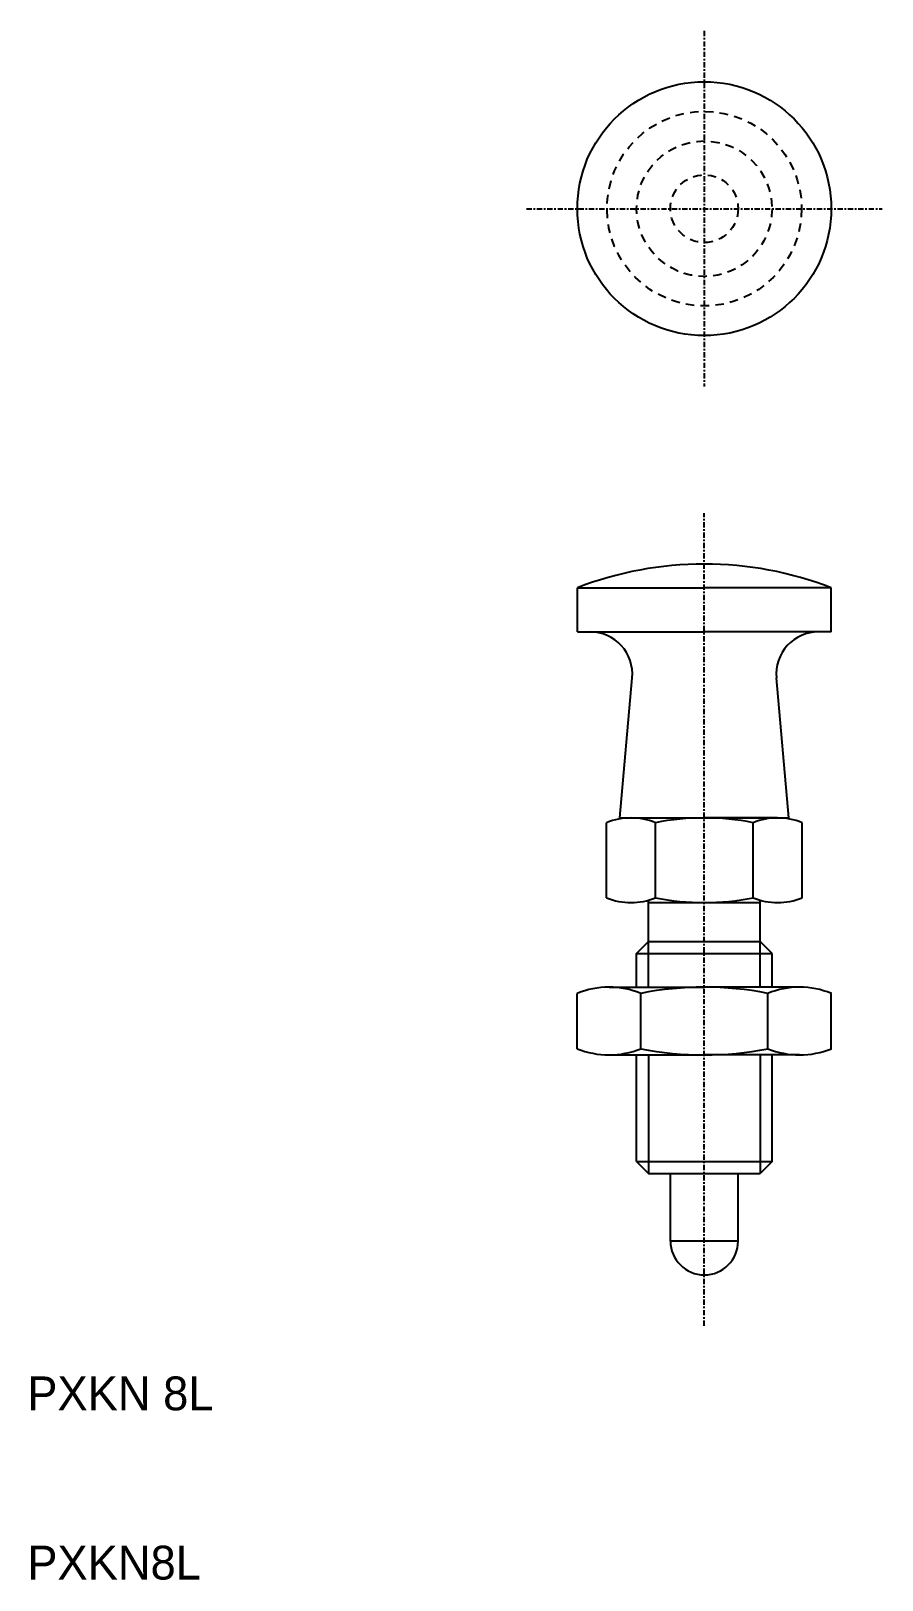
# Model space of a CAD drawing. Extents: x 81.1 to 131.4, y 130.9 to 222.4.
import ezdxf

# ---------------------------------------------------------------- set-up
doc = ezdxf.new("R2010")
doc.units = 0
doc.header["$LTSCALE"] = 0.25
doc.linetypes.add('CENTER', pattern=[2, 1.25, -0.25, 0.25, -0.25])
doc.linetypes.add('DASHED', pattern=[3.5, 2, -1.5])
doc.layers.get('0').update_dxf_attribs({"linetype": 'CONTINUOUS'})
doc.layers.add('CENTER', color=1, linetype='CENTER')

msp = doc.modelspace()

# ---------------------------------------------------------------- linework, layer by layer
at = {"color": 7, "linetype": 'CONTINUOUS'}
for p, q in [((113.39, 189.488), (120.89, 189.488)), ((113.39, 186.888), (113.39, 189.488)), ((128.39, 189.488), (120.89, 189.488)), ((128.39, 186.888), (128.39, 189.488)), ((113.39, 186.888), (114.14, 186.888)), ((114.14, 186.888), (120.89, 186.888)), ((127.64, 186.888), (120.89, 186.888)), ((128.39, 186.888), (127.64, 186.888)), ((115.89, 175.888), (116.63, 184.165)), ((125.89, 175.888), (125.15, 184.165)), ((115.89, 175.888), (125.89, 175.888)), ((116.56, 175.888), (120.89, 175.888)), ((125.22, 175.888), (120.89, 175.888)), ((115.116, 171.168), (115.116, 175.607)), ((118.003, 171.168), (118.003, 175.607)), ((123.777, 171.168), (123.777, 175.607)), ((126.663, 171.168), (126.663, 175.607)), ((117.59, 168.588), (117.59, 171.028)), ((117.59, 170.888), (120.89, 170.888)), ((120.89, 170.888), (124.19, 170.888)), ((124.19, 168.588), (124.19, 171.028)), ((116.89, 167.888), (117.59, 168.588)), ((117.59, 168.588), (124.19, 168.588)), ((124.89, 167.888), (124.19, 168.588)), ((116.89, 165.888), (116.89, 167.888)), ((116.89, 167.888), (124.89, 167.888)), ((124.89, 165.888), (124.89, 167.888)), ((115.261, 165.888), (120.89, 165.888)), ((126.519, 165.888), (120.89, 165.888)), ((113.384, 162.252), (113.384, 165.523)), ((117.137, 162.252), (117.137, 165.523)), ((124.643, 162.252), (124.643, 165.523)), ((128.395, 162.252), (128.395, 165.523)), ((115.261, 161.888), (120.89, 161.888)), ((116.89, 155.588), (116.89, 161.888)), ((126.519, 161.888), (120.89, 161.888)), ((124.89, 155.588), (124.89, 161.888)), ((116.89, 155.588), (124.89, 155.588)), ((116.89, 155.588), (117.59, 154.888)), ((117.59, 154.888), (124.19, 154.888)), ((118.89, 150.888), (118.89, 154.888)), ((122.89, 150.888), (122.89, 154.888)), ((124.89, 155.588), (124.19, 154.888)), ((122.89, 150.888), (118.89, 150.888))]:
    msp.add_line(p, q, dxfattribs=at)
at = {"color": 3}
for p, q in [((117.59, 165.888), (117.59, 168.588)), ((124.19, 165.888), (124.19, 168.588)), ((117.59, 161.888), (117.59, 154.888)), ((124.19, 161.888), (124.19, 154.888))]:
    msp.add_line(p, q, dxfattribs=at)
at = {"color": 7, "linetype": 'CONTINUOUS'}
msp.add_circle((120.89, 211.888), 7.5, dxfattribs=at)
at = {"color": 3, "linetype": 'DASHED'}
for radius in [5.75, 4, 2]:
    msp.add_circle((120.89, 211.888), radius, dxfattribs=at)
at = {"color": 7, "linetype": 'CONTINUOUS'}
for centre, radius, start, end in [((120.89, 170.099), 20.789, 90, 111.14705), ((120.89, 170.099), 20.789, 68.85295, 90), ((114.14, 184.388), 2.5, 354.89085, 90), ((127.64, 184.388), 2.5, 90, 185.10915), ((116.56, 172.033), 3.855, 68.01264, 111.98736), ((120.89, 160.888), 15, 78.9042, 101.0958), ((125.22, 172.033), 3.855, 68.01264, 111.98736), ((116.56, 174.743), 3.855, 248.01264, 291.98736), ((120.89, 185.888), 15, 258.9042, 281.0958), ((125.22, 174.743), 3.855, 248.01264, 291.98736), ((115.261, 160.876), 5.012, 90, 111.98736), ((115.261, 160.876), 5.012, 68.01264, 90), ((120.89, 146.388), 19.5, 78.9042, 101.0958), ((126.519, 160.876), 5.012, 90, 111.98736), ((126.519, 160.876), 5.012, 68.01264, 90), ((115.261, 166.9), 5.012, 248.01264, 270), ((115.261, 166.9), 5.012, 270, 291.98736), ((120.89, 181.388), 19.5, 258.9042, 281.0958), ((126.519, 166.9), 5.012, 248.01264, 270), ((126.519, 166.9), 5.012, 270, 291.98736), ((120.89, 150.888), 2, 180, 0)]:
    msp.add_arc(centre, radius, start, end, dxfattribs=at)
at = {"layer": 'CENTER', "color": 1, "linetype": 'CENTER'}
for p, q in [((120.89, 222.388), (120.89, 201.388)), ((110.39, 211.888), (131.39, 211.888)), ((120.89, 145.888), (120.89, 193.888))]:
    msp.add_line(p, q, dxfattribs=at)

# ---------------------------------------------------------------- texts
at = {"color": 7, "linetype": 'CONTINUOUS'}
for s, p in [('PXKN 8L', (80.89, 140.888)), ('PXKN8L', (80.89, 130.888))]:
    msp.add_text(s, height=2, dxfattribs=at).set_placement(p)

doc.saveas('drawing.dxf')
